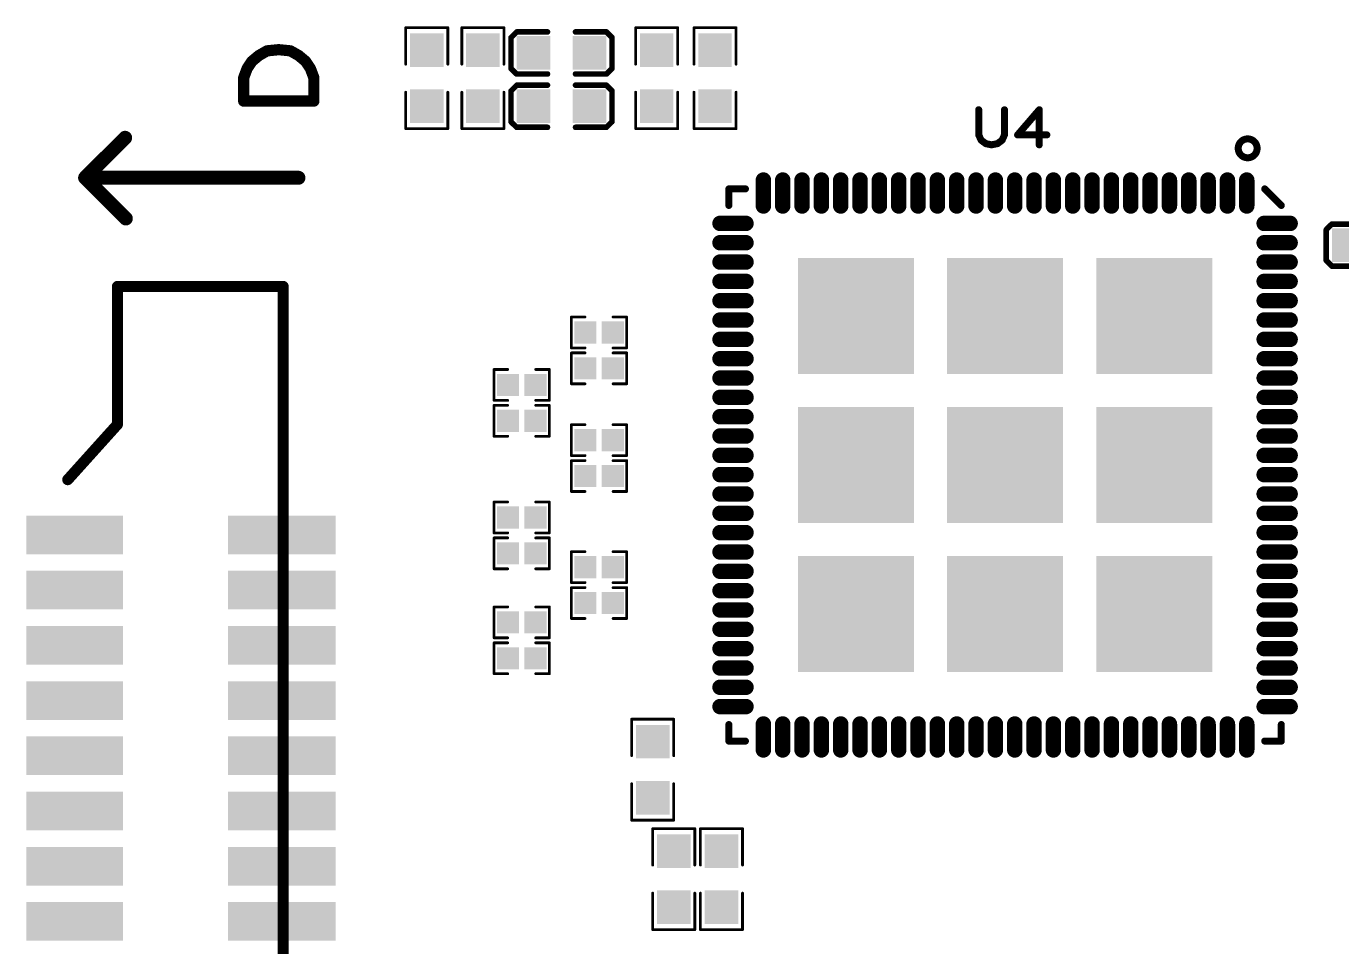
# Model space of a CAD drawing. Extents: x -12 to 107, y 8 to 106.
# Drawn here: x 7.48 to 31.29, y 43.28 to 59.94 of the extents above; entities that cross this region are included whole.
import ezdxf

# ---------------------------------------------------------------- set-up
doc = ezdxf.new("R2010")
doc.units = 0
doc.header["$MEASUREMENT"] = 0
doc.layers.get('0').update_dxf_attribs({"linetype": 'CONTINUOUS'})
doc.layers.add('SILK_TOP_ART', color=251, linetype='CONTINUOUS', true_color=0x636466)
doc.layers.add('SOLDER_TOP_ART', color=18, linetype='CONTINUOUS', true_color=0x000000)

# ---------------------------------------------------------------- blocks, each defined once
blk = doc.blocks.new('ROUND_325')
at = {"const_width": 0.1}
blk.add_lwpolyline([(-0.05, 0, 1), (0.05, 0, 1)], format="xyb", close=True, dxfattribs=at)
blk = doc.blocks.new('ROUND_311')
at = {"const_width": 0.1016}
blk.add_lwpolyline([(-0.0508, 0, 1), (0.0508, 0, 1)], format="xyb", close=True, dxfattribs=at)
blk = doc.blocks.new('ROUND_217')
at = {"const_width": 0.0508}
blk.add_lwpolyline([(-0.0254, 0, 1), (0.0254, 0, 1)], format="xyb", close=True, dxfattribs=at)
blk = doc.blocks.new('ROUND_162')
at = {"const_width": 0.0635}
blk.add_lwpolyline([(-0.03175, 0, 1), (0.03175, 0, 1)], format="xyb", close=True, dxfattribs=at)
blk = doc.blocks.new('ROUND_278')
at = {"const_width": 0.127}
blk.add_lwpolyline([(-0.0635, 0, 1), (0.0635, 0, 1)], format="xyb", close=True, dxfattribs=at)
blk = doc.blocks.new('ROUND_320')
at = {"const_width": 0.0254}
blk.add_lwpolyline([(-0.0127, 0, 1), (0.0127, 0, 1)], format="xyb", close=True, dxfattribs=at)
blk = doc.blocks.new('RECTANGLE_359')
blk.add_solid([(0.975, 0.35), (0.975, -0.35), (-0.975, 0.35), (-0.975, -0.35)])
blk = doc.blocks.new('SQUARE_360')
blk.add_solid([(0.2, 0.2), (0.2, -0.2), (-0.2, 0.2), (-0.2, -0.2)])
blk = doc.blocks.new('RECTANGLE_357')
blk.add_solid([(0.875, 0.35), (0.875, -0.35), (-0.875, 0.35), (-0.875, -0.35)])
blk = doc.blocks.new('SQUARE_332')
blk.add_solid([(0.304, 0.304), (0.304, -0.304), (-0.304, 0.304), (-0.304, -0.304)])
blk = doc.blocks.new('OBLONG_375')
at = {"const_width": 0.28}
blk.add_lwpolyline([(0.235, 0), (-0.235, 0)], dxfattribs=at)
at = {"const_width": 0.14}
for points in [[(-0.305, 0, 1), (-0.165, 0, 1)], [(0.165, 0, 1), (0.305, 0, 1)]]:
    blk.add_lwpolyline(points, format="xyb", close=True, dxfattribs=at)
blk = doc.blocks.new('OBLONG_376')
at = {"const_width": 0.28}
blk.add_lwpolyline([(0, 0.235), (0, -0.235)], dxfattribs=at)
at = {"const_width": 0.14}
for points in [[(-0.07, 0.235, 1), (0.07, 0.235, 1)], [(-0.07, -0.235, 1), (0.07, -0.235, 1)]]:
    blk.add_lwpolyline(points, format="xyb", close=True, dxfattribs=at)

msp = doc.modelspace()

# ---------------------------------------------------------------- linework, layer by layer
at = {"layer": 'SILK_TOP_ART'}
for points, const_width in [([(14.351, 59.9186), (14.351, 59.2582)], 0.0508), ([(15.113, 59.9186), (14.351, 59.9186)], 0.0508), ([(15.113, 59.2582), (15.113, 59.9186)], 0.0508), ([(15.3662, 59.9186), (15.3662, 59.2582)], 0.0508), ([(16.1282, 59.9186), (15.3662, 59.9186)], 0.0508), ([(16.1282, 59.2582), (16.1282, 59.9186)], 0.0508), ([(16.256, 59.7375), (16.3609, 59.8424)], 0.1016), ([(16.256, 59.1817), (16.256, 59.7375)], 0.1016), ([(16.3609, 59.8424), (16.9164, 59.8424)], 0.1016), ([(17.9832, 59.8424), (17.4244, 59.8424)], 0.1016), ([(18.0848, 59.7408), (17.9832, 59.8424)], 0.1016), ([(18.0848, 59.182), (18.0848, 59.7408)], 0.1016), ([(18.5126, 59.9186), (18.5126, 59.2582)], 0.0508), ([(19.2746, 59.9186), (18.5126, 59.9186)], 0.0508), ([(19.2746, 59.2582), (19.2746, 59.9186)], 0.0508), ([(19.5686, 59.9186), (19.5686, 59.2582)], 0.0508), ([(20.3306, 59.9186), (19.5686, 59.9186)], 0.0508), ([(20.3306, 59.2582), (20.3306, 59.9186)], 0.0508), ([(11.6924, 59.4149), (11.8407, 59.4995)], 0.2032), ([(11.8407, 59.4995), (12.0523, 59.5207)], 0.2032), ([(12.0523, 59.5207), (12.264, 59.4995)], 0.2032), ([(12.264, 59.4995), (12.4122, 59.4149)], 0.2032), ([(11.4808, 59.182), (11.5655, 59.309)], 0.2032), ([(11.5655, 59.309), (11.6924, 59.4149)], 0.2032), ([(12.4122, 59.4149), (12.5392, 59.309)], 0.2032), ([(12.5392, 59.309), (12.6238, 59.182)], 0.2032), ([(11.4173, 59.0127), (11.4808, 59.182)], 0.2032), ([(11.4173, 58.5893), (11.4173, 59.0127)], 0.2032), ([(12.6238, 59.182), (12.6873, 59.0127)], 0.2032), ([(12.6873, 59.0127), (12.6873, 58.5893)], 0.2032), ([(16.3576, 59.0804), (16.256, 59.1817)], 0.1016), ([(16.9164, 59.0804), (16.3576, 59.0804)], 0.1016), ([(17.4244, 59.0804), (17.9832, 59.0804)], 0.1016), ([(17.9832, 59.0804), (18.0848, 59.182)], 0.1016), ([(16.256, 58.7723), (16.3609, 58.8772)], 0.1016), ([(16.256, 58.2165), (16.256, 58.7723)], 0.1016), ([(16.3609, 58.8772), (16.9164, 58.8772)], 0.1016), ([(17.9832, 58.8772), (17.4244, 58.8772)], 0.1016), ([(18.0848, 58.7756), (17.9832, 58.8772)], 0.1016), ([(18.0848, 58.2168), (18.0848, 58.7756)], 0.1016), ([(12.6873, 58.5893), (11.4173, 58.5893)], 0.2032), ([(14.351, 58.0898), (14.351, 58.7502)], 0.0508), ([(15.113, 58.7502), (15.113, 58.0898)], 0.0508), ([(15.3662, 58.0898), (15.3662, 58.7502)], 0.0508), ([(16.1282, 58.7502), (16.1282, 58.0898)], 0.0508), ([(18.5126, 58.0898), (18.5126, 58.7502)], 0.0508), ([(19.2746, 58.7502), (19.2746, 58.0898)], 0.0508), ([(19.5686, 58.0898), (19.5686, 58.7502)], 0.0508), ([(20.3306, 58.7502), (20.3306, 58.0898)], 0.0508), ([(24.7235, 58.4327), (24.7235, 57.9776)], 0.127), ([(25.1891, 57.9776), (25.1891, 58.4327)], 0.127), ([(25.8183, 58.4327), (25.4267, 57.9776)], 0.127), ([(25.8183, 57.7977), (25.8183, 58.4327)], 0.127), ([(15.113, 58.0898), (14.351, 58.0898)], 0.0508), ([(16.1282, 58.0898), (15.3662, 58.0898)], 0.0508), ([(16.3576, 58.1152), (16.256, 58.2165)], 0.1016), ([(16.9164, 58.1152), (16.3576, 58.1152)], 0.1016), ([(17.4244, 58.1152), (17.9832, 58.1152)], 0.1016), ([(17.9832, 58.1152), (18.0848, 58.2168)], 0.1016), ([(19.2746, 58.0898), (18.5126, 58.0898)], 0.0508), ([(20.3306, 58.0898), (19.5686, 58.0898)], 0.0508), ([(8.5471, 57.2008), (9.271, 57.9247)], 0.254), ([(24.7235, 57.9776), (24.7658, 57.8823)], 0.127), ([(24.7658, 57.8823), (24.8505, 57.8189)], 0.127), ([(24.8505, 57.8189), (24.9563, 57.7977)], 0.127), ([(24.9563, 57.7977), (25.0621, 57.8189)], 0.127), ([(25.0621, 57.8189), (25.1468, 57.8823)], 0.127), ([(25.1468, 57.8823), (25.1891, 57.9776)], 0.127), ([(25.4267, 57.9776), (25.9559, 57.9776)], 0.127), ([(12.4079, 57.2008), (8.5471, 57.2008)], 0.254), ([(8.5471, 57.2008), (9.2837, 56.4642)], 0.254), ([(20.5, 57), (20.2, 57)], 0.127), ([(20.2, 57), (20.2, 56.7)], 0.127), ([(29.9, 57), (30.2, 56.7)], 0.127), ([(31.1158, 56.3626), (31.0142, 56.261)], 0.1016), ([(31.0142, 56.261), (31.0142, 55.7022)], 0.1016), ([(31.6746, 56.3626), (31.1158, 56.3626)], 0.1016), ([(31.0142, 55.7022), (31.1158, 55.6006)], 0.1016), ([(31.1158, 55.6006), (31.6746, 55.6006)], 0.1016), ([(9.1324, 52.7338), (9.1324, 55.2338)], 0.2), ([(9.1324, 55.2338), (12.1324, 55.2338)], 0.2), ([(12.1324, 55.2338), (12.1324, 32.2338)], 0.2), ([(17.35, 54.68), (17.35, 54.12)], 0.0508), ([(17.596, 54.68), (17.35, 54.68)], 0.0508), ([(18.104, 54.68), (18.35, 54.68)], 0.0508), ([(18.35, 54.68), (18.35, 54.12)], 0.0508), ([(17.35, 54.12), (17.596, 54.12)], 0.0508), ([(17.35, 54.03), (17.35, 53.47)], 0.0508), ([(17.596, 54.03), (17.35, 54.03)], 0.0508), ([(18.35, 54.12), (18.104, 54.12)], 0.0508), ([(18.104, 54.03), (18.35, 54.03)], 0.0508), ([(18.35, 54.03), (18.35, 53.47)], 0.0508), ([(15.95, 53.73), (15.95, 53.17)], 0.0508), ([(16.196, 53.73), (15.95, 53.73)], 0.0508), ([(16.704, 53.73), (16.95, 53.73)], 0.0508), ([(16.95, 53.73), (16.95, 53.17)], 0.0508), ([(17.35, 53.47), (17.596, 53.47)], 0.0508), ([(18.35, 53.47), (18.104, 53.47)], 0.0508), ([(15.95, 53.17), (16.196, 53.17)], 0.0508), ([(15.95, 53.08), (15.95, 52.52)], 0.0508), ([(16.196, 53.08), (15.95, 53.08)], 0.0508), ([(16.95, 53.17), (16.704, 53.17)], 0.0508), ([(16.704, 53.08), (16.95, 53.08)], 0.0508), ([(16.95, 53.08), (16.95, 52.52)], 0.0508), ([(9.1324, 52.7338), (8.2324, 51.7338)], 0.2), ([(17.35, 52.73), (17.35, 52.17)], 0.0508), ([(17.596, 52.73), (17.35, 52.73)], 0.0508), ([(18.104, 52.73), (18.35, 52.73)], 0.0508), ([(18.35, 52.73), (18.35, 52.17)], 0.0508), ([(15.95, 52.52), (16.196, 52.52)], 0.0508), ([(16.95, 52.52), (16.704, 52.52)], 0.0508), ([(17.35, 52.17), (17.596, 52.17)], 0.0508), ([(18.35, 52.17), (18.104, 52.17)], 0.0508), ([(17.35, 52.08), (17.35, 51.52)], 0.0508), ([(17.596, 52.08), (17.35, 52.08)], 0.0508), ([(18.104, 52.08), (18.35, 52.08)], 0.0508), ([(18.35, 52.08), (18.35, 51.52)], 0.0508), ([(17.35, 51.52), (17.596, 51.52)], 0.0508), ([(18.35, 51.52), (18.104, 51.52)], 0.0508), ([(15.95, 51.33), (16.196, 51.33)], 0.0508), ([(15.95, 50.77), (15.95, 51.33)], 0.0508), ([(16.95, 51.33), (16.704, 51.33)], 0.0508), ([(16.95, 50.77), (16.95, 51.33)], 0.0508), ([(16.196, 50.77), (15.95, 50.77)], 0.0508), ([(16.704, 50.77), (16.95, 50.77)], 0.0508), ([(15.95, 50.68), (16.196, 50.68)], 0.0508), ([(15.95, 50.12), (15.95, 50.68)], 0.0508), ([(16.95, 50.68), (16.704, 50.68)], 0.0508), ([(16.95, 50.12), (16.95, 50.68)], 0.0508), ([(17.35, 50.43), (17.596, 50.43)], 0.0508), ([(17.35, 49.87), (17.35, 50.43)], 0.0508), ([(18.35, 50.43), (18.104, 50.43)], 0.0508), ([(18.35, 49.87), (18.35, 50.43)], 0.0508), ([(16.196, 50.12), (15.95, 50.12)], 0.0508), ([(16.704, 50.12), (16.95, 50.12)], 0.0508), ([(17.596, 49.87), (17.35, 49.87)], 0.0508), ([(17.35, 49.78), (17.596, 49.78)], 0.0508), ([(17.35, 49.22), (17.35, 49.78)], 0.0508), ([(18.104, 49.87), (18.35, 49.87)], 0.0508), ([(18.35, 49.78), (18.104, 49.78)], 0.0508), ([(18.35, 49.22), (18.35, 49.78)], 0.0508), ([(15.95, 49.43), (16.196, 49.43)], 0.0508), ([(15.95, 48.87), (15.95, 49.43)], 0.0508), ([(16.95, 49.43), (16.704, 49.43)], 0.0508), ([(16.95, 48.87), (16.95, 49.43)], 0.0508), ([(17.596, 49.22), (17.35, 49.22)], 0.0508), ([(18.104, 49.22), (18.35, 49.22)], 0.0508), ([(16.196, 48.87), (15.95, 48.87)], 0.0508), ([(16.704, 48.87), (16.95, 48.87)], 0.0508), ([(15.95, 48.78), (16.196, 48.78)], 0.0508), ([(15.95, 48.22), (15.95, 48.78)], 0.0508), ([(16.95, 48.78), (16.704, 48.78)], 0.0508), ([(16.95, 48.22), (16.95, 48.78)], 0.0508), ([(16.196, 48.22), (15.95, 48.22)], 0.0508), ([(16.704, 48.22), (16.95, 48.22)], 0.0508), ([(18.4404, 47.3964), (18.4404, 46.736)], 0.0508), ([(19.2024, 47.3964), (18.4404, 47.3964)], 0.0508), ([(19.2024, 46.736), (19.2024, 47.3964)], 0.0508), ([(20.2, 47.3), (20.2, 47)], 0.127), ([(30.2, 47.3), (30.2, 47)], 0.127), ([(20.5, 47), (20.2, 47)], 0.127), ([(30.2, 47), (29.9, 47)], 0.127), ([(18.4404, 45.5676), (18.4404, 46.228)], 0.0508), ([(19.2024, 46.228), (19.2024, 45.5676)], 0.0508), ([(19.2024, 45.5676), (18.4404, 45.5676)], 0.0508), ([(18.8214, 45.4152), (18.8214, 44.7548)], 0.0508), ([(19.5834, 45.4152), (18.8214, 45.4152)], 0.0508), ([(19.5834, 44.7548), (19.5834, 45.4152)], 0.0508), ([(19.685, 45.4152), (19.685, 44.7548)], 0.0508), ([(20.447, 45.4152), (19.685, 45.4152)], 0.0508), ([(20.447, 44.7548), (20.447, 45.4152)], 0.0508), ([(18.8214, 43.5864), (18.8214, 44.2468)], 0.0508), ([(19.5834, 44.2468), (19.5834, 43.5864)], 0.0508), ([(19.685, 43.5864), (19.685, 44.2468)], 0.0508), ([(20.447, 44.2468), (20.447, 43.5864)], 0.0508), ([(19.5834, 43.5864), (18.8214, 43.5864)], 0.0508), ([(20.447, 43.5864), (19.685, 43.5864)], 0.0508)]:
    msp.add_lwpolyline(points, dxfattribs=dict(at, const_width=const_width))
at = {"layer": 'SILK_TOP_ART', "const_width": 0.127}
msp.add_lwpolyline([(29.42008, 57.73419, 1), (29.7619, 57.73419, 1)], format="xyb", close=True, dxfattribs=at)
at = {"layer": 'SOLDER_TOP_ART'}
for points in [[(21.45, 53.65), (21.45, 55.75), (23.55, 53.65), (23.55, 55.75)], [(24.15, 53.65), (24.15, 55.75), (26.25, 53.65), (26.25, 55.75)], [(26.85, 53.65), (26.85, 55.75), (28.95, 53.65), (28.95, 55.75)], [(21.45, 50.95), (21.45, 53.05), (23.55, 50.95), (23.55, 53.05)], [(24.15, 50.95), (24.15, 53.05), (26.25, 50.95), (26.25, 53.05)], [(26.85, 50.95), (26.85, 53.05), (28.95, 50.95), (28.95, 53.05)], [(21.45, 48.25), (21.45, 50.35), (23.55, 48.25), (23.55, 50.35)], [(24.15, 48.25), (24.15, 50.35), (26.25, 48.25), (26.25, 50.35)], [(26.85, 48.25), (26.85, 50.35), (28.95, 48.25), (28.95, 50.35)]]:
    msp.add_solid(points, dxfattribs=at)

# ---------------------------------------------------------------- block references
at = {"layer": 'SILK_TOP_ART'}
for name, p in [('ROUND_320', (14.351, 59.9186)), ('ROUND_320', (14.351, 59.9186)), ('ROUND_320', (15.113, 59.9186)), ('ROUND_320', (15.113, 59.9186)), ('ROUND_320', (15.3662, 59.9186)), ('ROUND_320', (15.3662, 59.9186)), ('ROUND_320', (16.1282, 59.9186)), ('ROUND_320', (16.1282, 59.9186)), ('ROUND_217', (16.256, 59.7375)), ('ROUND_217', (16.256, 59.7375)), ('ROUND_217', (16.3609, 59.8424)), ('ROUND_217', (16.3609, 59.8424)), ('ROUND_217', (16.9164, 59.8424)), ('ROUND_217', (17.4244, 59.8424)), ('ROUND_217', (17.9832, 59.8424)), ('ROUND_217', (17.9832, 59.8424)), ('ROUND_217', (18.0848, 59.7408)), ('ROUND_217', (18.0848, 59.7408)), ('ROUND_320', (18.5126, 59.9186)), ('ROUND_320', (18.5126, 59.9186)), ('ROUND_320', (19.2746, 59.9186)), ('ROUND_320', (19.2746, 59.9186)), ('ROUND_320', (19.5686, 59.9186)), ('ROUND_320', (19.5686, 59.9186)), ('ROUND_320', (20.3306, 59.9186)), ('ROUND_320', (20.3306, 59.9186)), ('ROUND_311', (11.8407, 59.4995)), ('ROUND_311', (12.0523, 59.5207)), ('ROUND_311', (12.264, 59.4995)), ('ROUND_311', (11.5655, 59.309)), ('ROUND_311', (11.6924, 59.4149)), ('ROUND_311', (12.4122, 59.4149)), ('ROUND_311', (12.5392, 59.309)), ('ROUND_311', (11.4173, 59.0127)), ('ROUND_311', (11.4808, 59.182)), ('ROUND_311', (12.6238, 59.182)), ('ROUND_311', (12.6873, 59.0127)), ('ROUND_320', (14.351, 59.2582)), ('ROUND_320', (15.113, 59.2582)), ('ROUND_320', (15.3662, 59.2582)), ('ROUND_320', (16.1282, 59.2582)), ('ROUND_217', (16.256, 59.1817)), ('ROUND_217', (16.256, 59.1817)), ('ROUND_217', (16.3576, 59.0804)), ('ROUND_217', (16.3576, 59.0804)), ('ROUND_217', (16.9164, 59.0804)), ('ROUND_217', (17.4244, 59.0804)), ('ROUND_217', (17.9832, 59.0804)), ('ROUND_217', (17.9832, 59.0804)), ('ROUND_217', (18.0848, 59.182)), ('ROUND_217', (18.0848, 59.182)), ('ROUND_320', (18.5126, 59.2582)), ('ROUND_320', (19.2746, 59.2582)), ('ROUND_320', (19.5686, 59.2582)), ('ROUND_320', (20.3306, 59.2582)), ('ROUND_217', (16.256, 58.7723)), ('ROUND_217', (16.256, 58.7723)), ('ROUND_217', (16.3609, 58.8772)), ('ROUND_217', (16.3609, 58.8772)), ('ROUND_217', (16.9164, 58.8772)), ('ROUND_217', (17.4244, 58.8772)), ('ROUND_217', (17.9832, 58.8772)), ('ROUND_217', (17.9832, 58.8772)), ('ROUND_217', (18.0848, 58.7756)), ('ROUND_217', (18.0848, 58.7756)), ('ROUND_311', (11.4173, 58.5893)), ('ROUND_311', (12.6873, 58.5893)), ('ROUND_311', (12.6873, 58.5893)), ('ROUND_320', (14.351, 58.7502)), ('ROUND_320', (15.113, 58.7502)), ('ROUND_320', (15.3662, 58.7502)), ('ROUND_320', (16.1282, 58.7502)), ('ROUND_320', (18.5126, 58.7502)), ('ROUND_320', (19.2746, 58.7502)), ('ROUND_320', (19.5686, 58.7502)), ('ROUND_320', (20.3306, 58.7502)), ('ROUND_162', (24.7235, 58.4327)), ('ROUND_162', (25.1891, 58.4327)), ('ROUND_162', (25.8183, 58.4327)), ('ROUND_320', (14.351, 58.0898)), ('ROUND_320', (14.351, 58.0898)), ('ROUND_320', (15.113, 58.0898)), ('ROUND_320', (15.113, 58.0898)), ('ROUND_320', (15.3662, 58.0898)), ('ROUND_320', (15.3662, 58.0898)), ('ROUND_320', (16.1282, 58.0898)), ('ROUND_320', (16.1282, 58.0898)), ('ROUND_217', (16.256, 58.2165)), ('ROUND_217', (16.256, 58.2165)), ('ROUND_217', (16.3576, 58.1152)), ('ROUND_217', (16.3576, 58.1152)), ('ROUND_217', (16.9164, 58.1152)), ('ROUND_217', (17.4244, 58.1152)), ('ROUND_217', (17.9832, 58.1152)), ('ROUND_217', (17.9832, 58.1152)), ('ROUND_217', (18.0848, 58.2168)), ('ROUND_217', (18.0848, 58.2168)), ('ROUND_320', (18.5126, 58.0898)), ('ROUND_320', (18.5126, 58.0898)), ('ROUND_320', (19.2746, 58.0898)), ('ROUND_320', (19.2746, 58.0898)), ('ROUND_320', (19.5686, 58.0898)), ('ROUND_320', (19.5686, 58.0898)), ('ROUND_320', (20.3306, 58.0898)), ('ROUND_320', (20.3306, 58.0898)), ('ROUND_278', (9.271, 57.9247)), ('ROUND_162', (24.7235, 57.9776)), ('ROUND_162', (24.7658, 57.8823)), ('ROUND_162', (24.8505, 57.8189)), ('ROUND_162', (24.9563, 57.7977)), ('ROUND_162', (25.0621, 57.8189)), ('ROUND_162', (25.1468, 57.8823)), ('ROUND_162', (25.1891, 57.9776)), ('ROUND_162', (25.4267, 57.9776)), ('ROUND_162', (25.8183, 57.7977)), ('ROUND_162', (25.9559, 57.9776)), ('ROUND_278', (8.5471, 57.2008)), ('ROUND_278', (8.5471, 57.2008)), ('ROUND_278', (12.4079, 57.2008)), ('ROUND_162', (20.2, 57)), ('ROUND_162', (20.2, 57)), ('ROUND_162', (20.5, 57)), ('ROUND_162', (29.9, 57)), ('ROUND_162', (20.2, 56.7)), ('ROUND_162', (30.2, 56.7)), ('ROUND_278', (9.2837, 56.4642)), ('ROUND_217', (31.0142, 56.261)), ('ROUND_217', (31.0142, 56.261)), ('ROUND_217', (31.1158, 56.3626)), ('ROUND_217', (31.1158, 56.3626)), ('ROUND_217', (31.0142, 55.7022)), ('ROUND_217', (31.0142, 55.7022)), ('ROUND_217', (31.1158, 55.6006)), ('ROUND_217', (31.1158, 55.6006)), ('ROUND_325', (9.1324, 55.2338)), ('ROUND_325', (12.1324, 55.2338)), ('ROUND_320', (17.35, 54.68)), ('ROUND_320', (17.35, 54.68)), ('ROUND_320', (17.596, 54.68)), ('ROUND_320', (18.104, 54.68)), ('ROUND_320', (18.35, 54.68)), ('ROUND_320', (18.35, 54.68)), ('ROUND_320', (17.35, 54.12)), ('ROUND_320', (17.35, 54.12)), ('ROUND_320', (17.35, 54.03)), ('ROUND_320', (17.35, 54.03)), ('ROUND_320', (17.596, 54.12)), ('ROUND_320', (17.596, 54.03)), ('ROUND_320', (18.104, 54.12)), ('ROUND_320', (18.104, 54.03)), ('ROUND_320', (18.35, 54.12)), ('ROUND_320', (18.35, 54.12)), ('ROUND_320', (18.35, 54.03)), ('ROUND_320', (18.35, 54.03)), ('ROUND_320', (15.95, 53.73)), ('ROUND_320', (15.95, 53.73)), ('ROUND_320', (16.196, 53.73)), ('ROUND_320', (16.704, 53.73)), ('ROUND_320', (16.95, 53.73)), ('ROUND_320', (16.95, 53.73)), ('ROUND_320', (17.35, 53.47)), ('ROUND_320', (17.35, 53.47)), ('ROUND_320', (17.596, 53.47)), ('ROUND_320', (18.104, 53.47)), ('ROUND_320', (18.35, 53.47)), ('ROUND_320', (18.35, 53.47)), ('ROUND_320', (15.95, 53.17)), ('ROUND_320', (15.95, 53.17)), ('ROUND_320', (15.95, 53.08)), ('ROUND_320', (15.95, 53.08)), ('ROUND_320', (16.196, 53.17)), ('ROUND_320', (16.196, 53.08)), ('ROUND_320', (16.704, 53.17)), ('ROUND_320', (16.704, 53.08)), ('ROUND_320', (16.95, 53.17)), ('ROUND_320', (16.95, 53.17)), ('ROUND_320', (16.95, 53.08)), ('ROUND_320', (16.95, 53.08)), ('ROUND_325', (9.1324, 52.7338)), ('ROUND_325', (9.1324, 52.7338)), ('ROUND_320', (17.35, 52.73)), ('ROUND_320', (17.35, 52.73)), ('ROUND_320', (17.596, 52.73)), ('ROUND_320', (18.104, 52.73)), ('ROUND_320', (18.35, 52.73)), ('ROUND_320', (18.35, 52.73)), ('ROUND_320', (15.95, 52.52)), ('ROUND_320', (15.95, 52.52)), ('ROUND_320', (16.196, 52.52)), ('ROUND_320', (16.704, 52.52)), ('ROUND_320', (16.95, 52.52)), ('ROUND_320', (16.95, 52.52)), ('ROUND_320', (17.35, 52.17)), ('ROUND_320', (17.35, 52.17)), ('ROUND_320', (17.596, 52.17)), ('ROUND_320', (18.104, 52.17)), ('ROUND_320', (18.35, 52.17)), ('ROUND_320', (18.35, 52.17)), ('ROUND_320', (17.35, 52.08)), ('ROUND_320', (17.35, 52.08)), ('ROUND_320', (17.596, 52.08)), ('ROUND_320', (18.104, 52.08)), ('ROUND_320', (18.35, 52.08)), ('ROUND_320', (18.35, 52.08)), ('ROUND_325', (8.2324, 51.7338)), ('ROUND_320', (17.35, 51.52)), ('ROUND_320', (17.35, 51.52)), ('ROUND_320', (17.596, 51.52)), ('ROUND_320', (18.104, 51.52)), ('ROUND_320', (18.35, 51.52)), ('ROUND_320', (18.35, 51.52)), ('ROUND_320', (15.95, 51.33)), ('ROUND_320', (15.95, 51.33)), ('ROUND_320', (16.196, 51.33)), ('ROUND_320', (16.704, 51.33)), ('ROUND_320', (16.95, 51.33)), ('ROUND_320', (16.95, 51.33)), ('ROUND_320', (15.95, 50.77)), ('ROUND_320', (15.95, 50.77)), ('ROUND_320', (16.196, 50.77)), ('ROUND_320', (16.704, 50.77)), ('ROUND_320', (16.95, 50.77)), ('ROUND_320', (16.95, 50.77)), ('ROUND_320', (15.95, 50.68)), ('ROUND_320', (15.95, 50.68)), ('ROUND_320', (16.196, 50.68)), ('ROUND_320', (16.704, 50.68)), ('ROUND_320', (16.95, 50.68)), ('ROUND_320', (16.95, 50.68)), ('ROUND_320', (17.35, 50.43)), ('ROUND_320', (17.35, 50.43)), ('ROUND_320', (17.596, 50.43)), ('ROUND_320', (18.104, 50.43)), ('ROUND_320', (18.35, 50.43)), ('ROUND_320', (18.35, 50.43)), ('ROUND_320', (15.95, 50.12)), ('ROUND_320', (15.95, 50.12)), ('ROUND_320', (16.196, 50.12)), ('ROUND_320', (16.704, 50.12)), ('ROUND_320', (16.95, 50.12)), ('ROUND_320', (16.95, 50.12)), ('ROUND_320', (17.35, 49.87)), ('ROUND_320', (17.35, 49.87)), ('ROUND_320', (17.35, 49.78)), ('ROUND_320', (17.35, 49.78)), ('ROUND_320', (17.596, 49.87)), ('ROUND_320', (17.596, 49.78)), ('ROUND_320', (18.104, 49.87)), ('ROUND_320', (18.104, 49.78)), ('ROUND_320', (18.35, 49.87)), ('ROUND_320', (18.35, 49.87)), ('ROUND_320', (18.35, 49.78)), ('ROUND_320', (18.35, 49.78)), ('ROUND_320', (15.95, 49.43)), ('ROUND_320', (15.95, 49.43)), ('ROUND_320', (16.196, 49.43)), ('ROUND_320', (16.704, 49.43)), ('ROUND_320', (16.95, 49.43)), ('ROUND_320', (16.95, 49.43)), ('ROUND_320', (17.35, 49.22)), ('ROUND_320', (17.35, 49.22)), ('ROUND_320', (17.596, 49.22)), ('ROUND_320', (18.104, 49.22)), ('ROUND_320', (18.35, 49.22)), ('ROUND_320', (18.35, 49.22)), ('ROUND_320', (15.95, 48.87)), ('ROUND_320', (15.95, 48.87)), ('ROUND_320', (16.196, 48.87)), ('ROUND_320', (16.704, 48.87)), ('ROUND_320', (16.95, 48.87)), ('ROUND_320', (16.95, 48.87)), ('ROUND_320', (15.95, 48.78)), ('ROUND_320', (15.95, 48.78)), ('ROUND_320', (16.196, 48.78)), ('ROUND_320', (16.704, 48.78)), ('ROUND_320', (16.95, 48.78)), ('ROUND_320', (16.95, 48.78)), ('ROUND_320', (15.95, 48.22)), ('ROUND_320', (15.95, 48.22)), ('ROUND_320', (16.196, 48.22)), ('ROUND_320', (16.704, 48.22)), ('ROUND_320', (16.95, 48.22)), ('ROUND_320', (16.95, 48.22)), ('ROUND_320', (18.4404, 47.3964)), ('ROUND_320', (18.4404, 47.3964)), ('ROUND_320', (19.2024, 47.3964)), ('ROUND_320', (19.2024, 47.3964)), ('ROUND_162', (20.2, 47.3)), ('ROUND_162', (30.2, 47.3)), ('ROUND_162', (20.2, 47)), ('ROUND_162', (20.2, 47)), ('ROUND_162', (20.5, 47)), ('ROUND_162', (29.9, 47)), ('ROUND_162', (30.2, 47)), ('ROUND_162', (30.2, 47)), ('ROUND_320', (18.4404, 46.736)), ('ROUND_320', (19.2024, 46.736)), ('ROUND_320', (18.4404, 46.228)), ('ROUND_320', (19.2024, 46.228)), ('ROUND_320', (18.4404, 45.5676)), ('ROUND_320', (18.4404, 45.5676)), ('ROUND_320', (19.2024, 45.5676)), ('ROUND_320', (19.2024, 45.5676)), ('ROUND_320', (18.8214, 45.4152)), ('ROUND_320', (18.8214, 45.4152)), ('ROUND_320', (19.5834, 45.4152)), ('ROUND_320', (19.5834, 45.4152)), ('ROUND_320', (19.685, 45.4152)), ('ROUND_320', (19.685, 45.4152)), ('ROUND_320', (20.447, 45.4152)), ('ROUND_320', (20.447, 45.4152)), ('ROUND_320', (18.8214, 44.7548)), ('ROUND_320', (19.5834, 44.7548)), ('ROUND_320', (19.685, 44.7548)), ('ROUND_320', (20.447, 44.7548)), ('ROUND_320', (18.8214, 44.2468)), ('ROUND_320', (19.5834, 44.2468)), ('ROUND_320', (19.685, 44.2468)), ('ROUND_320', (20.447, 44.2468)), ('ROUND_320', (18.8214, 43.5864)), ('ROUND_320', (18.8214, 43.5864)), ('ROUND_320', (19.5834, 43.5864)), ('ROUND_320', (19.5834, 43.5864)), ('ROUND_320', (19.685, 43.5864)), ('ROUND_320', (19.685, 43.5864)), ('ROUND_320', (20.447, 43.5864)), ('ROUND_320', (20.447, 43.5864))]:
    msp.add_blockref(name, p, dxfattribs=at)
at = {"layer": 'SOLDER_TOP_ART'}
for name, p in [('SQUARE_332', (14.732, 59.5122)), ('SQUARE_332', (15.7472, 59.5122)), ('SQUARE_332', (16.6624, 59.4614)), ('SQUARE_332', (17.6784, 59.4614)), ('SQUARE_332', (18.8936, 59.5122)), ('SQUARE_332', (19.9496, 59.5122)), ('SQUARE_332', (14.732, 58.4962)), ('SQUARE_332', (15.7472, 58.4962)), ('SQUARE_332', (16.6624, 58.4962)), ('SQUARE_332', (17.6784, 58.4962)), ('SQUARE_332', (18.8936, 58.4962)), ('SQUARE_332', (19.9496, 58.4962)), ('OBLONG_376', (20.825, 56.925)), ('OBLONG_376', (21.175, 56.925)), ('OBLONG_376', (21.525, 56.925)), ('OBLONG_376', (21.875, 56.925)), ('OBLONG_376', (22.225, 56.925)), ('OBLONG_376', (22.575, 56.925)), ('OBLONG_376', (22.925, 56.925)), ('OBLONG_376', (23.275, 56.925)), ('OBLONG_376', (23.625, 56.925)), ('OBLONG_376', (23.975, 56.925)), ('OBLONG_376', (24.325, 56.925)), ('OBLONG_376', (24.675, 56.925)), ('OBLONG_376', (25.025, 56.925)), ('OBLONG_376', (25.375, 56.925)), ('OBLONG_376', (25.725, 56.925)), ('OBLONG_376', (26.075, 56.925)), ('OBLONG_376', (26.425, 56.925)), ('OBLONG_376', (26.775, 56.925)), ('OBLONG_376', (27.125, 56.925)), ('OBLONG_376', (27.475, 56.925)), ('OBLONG_376', (27.825, 56.925)), ('OBLONG_376', (28.175, 56.925)), ('OBLONG_376', (28.525, 56.925)), ('OBLONG_376', (28.875, 56.925)), ('OBLONG_376', (29.225, 56.925)), ('OBLONG_376', (29.575, 56.925)), ('OBLONG_375', (20.275, 56.375)), ('OBLONG_375', (30.125, 56.375)), ('SQUARE_332', (31.4206, 55.9816)), ('OBLONG_375', (20.275, 56.025)), ('OBLONG_375', (30.125, 56.025)), ('OBLONG_375', (20.275, 55.675)), ('OBLONG_375', (30.125, 55.675)), ('OBLONG_375', (20.275, 55.325)), ('OBLONG_375', (30.125, 55.325)), ('OBLONG_375', (20.275, 54.975)), ('OBLONG_375', (30.125, 54.975)), ('OBLONG_375', (20.275, 54.625)), ('OBLONG_375', (30.125, 54.625)), ('SQUARE_360', (17.6, 54.4)), ('SQUARE_360', (18.1, 54.4)), ('OBLONG_375', (20.275, 54.275)), ('OBLONG_375', (30.125, 54.275)), ('OBLONG_375', (20.275, 53.925)), ('OBLONG_375', (30.125, 53.925)), ('SQUARE_360', (17.6, 53.75)), ('SQUARE_360', (18.1, 53.75)), ('SQUARE_360', (16.2, 53.45)), ('SQUARE_360', (16.7, 53.45)), ('OBLONG_375', (20.275, 53.575)), ('OBLONG_375', (30.125, 53.575)), ('OBLONG_375', (20.275, 53.225)), ('OBLONG_375', (30.125, 53.225)), ('SQUARE_360', (16.2, 52.8)), ('SQUARE_360', (16.7, 52.8)), ('OBLONG_375', (20.275, 52.875)), ('OBLONG_375', (30.125, 52.875)), ('SQUARE_360', (17.6, 52.45)), ('SQUARE_360', (18.1, 52.45)), ('OBLONG_375', (20.275, 52.525)), ('OBLONG_375', (30.125, 52.525)), ('OBLONG_375', (20.275, 52.175)), ('OBLONG_375', (30.125, 52.175)), ('SQUARE_360', (17.6, 51.8)), ('SQUARE_360', (18.1, 51.8)), ('OBLONG_375', (20.275, 51.825)), ('OBLONG_375', (30.125, 51.825)), ('OBLONG_375', (20.275, 51.475)), ('OBLONG_375', (30.125, 51.475)), ('SQUARE_360', (16.2, 51.05)), ('SQUARE_360', (16.7, 51.05)), ('OBLONG_375', (20.275, 51.125)), ('OBLONG_375', (30.125, 51.125)), ('RECTANGLE_357', (8.3574, 50.7338)), ('RECTANGLE_359', (12.1074, 50.7338)), ('OBLONG_375', (20.275, 50.775)), ('OBLONG_375', (30.125, 50.775)), ('SQUARE_360', (16.2, 50.4)), ('SQUARE_360', (16.7, 50.4)), ('OBLONG_375', (20.275, 50.425)), ('OBLONG_375', (30.125, 50.425)), ('SQUARE_360', (17.6, 50.15)), ('SQUARE_360', (18.1, 50.15)), ('RECTANGLE_357', (8.3574, 49.7338)), ('RECTANGLE_359', (12.1074, 49.7338)), ('OBLONG_375', (20.275, 50.075)), ('OBLONG_375', (30.125, 50.075)), ('OBLONG_375', (20.275, 49.725)), ('OBLONG_375', (30.125, 49.725)), ('SQUARE_360', (17.6, 49.5)), ('SQUARE_360', (18.1, 49.5)), ('SQUARE_360', (16.2, 49.15)), ('SQUARE_360', (16.7, 49.15)), ('OBLONG_375', (20.275, 49.375)), ('OBLONG_375', (30.125, 49.375)), ('RECTANGLE_357', (8.3574, 48.7338)), ('RECTANGLE_359', (12.1074, 48.7338)), ('OBLONG_375', (20.275, 49.025)), ('OBLONG_375', (30.125, 49.025)), ('OBLONG_375', (20.275, 48.675)), ('OBLONG_375', (30.125, 48.675)), ('SQUARE_360', (16.2, 48.5)), ('SQUARE_360', (16.7, 48.5)), ('OBLONG_375', (20.275, 48.325)), ('OBLONG_375', (30.125, 48.325)), ('OBLONG_375', (20.275, 47.975)), ('OBLONG_375', (30.125, 47.975)), ('RECTANGLE_357', (8.3574, 47.7338)), ('RECTANGLE_359', (12.1074, 47.7338)), ('OBLONG_375', (20.275, 47.625)), ('OBLONG_375', (30.125, 47.625)), ('OBLONG_376', (20.825, 47.075)), ('OBLONG_376', (21.175, 47.075)), ('OBLONG_376', (21.525, 47.075)), ('OBLONG_376', (21.875, 47.075)), ('OBLONG_376', (22.225, 47.075)), ('OBLONG_376', (22.575, 47.075)), ('OBLONG_376', (22.925, 47.075)), ('OBLONG_376', (23.275, 47.075)), ('OBLONG_376', (23.625, 47.075)), ('OBLONG_376', (23.975, 47.075)), ('OBLONG_376', (24.325, 47.075)), ('OBLONG_376', (24.675, 47.075)), ('OBLONG_376', (25.025, 47.075)), ('OBLONG_376', (25.375, 47.075)), ('OBLONG_376', (25.725, 47.075)), ('OBLONG_376', (26.075, 47.075)), ('OBLONG_376', (26.425, 47.075)), ('OBLONG_376', (26.775, 47.075)), ('OBLONG_376', (27.125, 47.075)), ('OBLONG_376', (27.475, 47.075)), ('OBLONG_376', (27.825, 47.075)), ('OBLONG_376', (28.175, 47.075)), ('OBLONG_376', (28.525, 47.075)), ('OBLONG_376', (28.875, 47.075)), ('OBLONG_376', (29.225, 47.075)), ('OBLONG_376', (29.575, 47.075)), ('SQUARE_332', (18.8214, 46.99)), ('RECTANGLE_357', (8.3574, 46.7338)), ('RECTANGLE_359', (12.1074, 46.7338)), ('SQUARE_332', (18.8214, 45.974)), ('RECTANGLE_357', (8.3574, 45.7338)), ('RECTANGLE_359', (12.1074, 45.7338)), ('SQUARE_332', (19.2024, 45.0088)), ('SQUARE_332', (20.066, 45.0088)), ('RECTANGLE_357', (8.3574, 44.7338)), ('RECTANGLE_359', (12.1074, 44.7338)), ('SQUARE_332', (19.2024, 43.9928)), ('SQUARE_332', (20.066, 43.9928)), ('RECTANGLE_357', (8.3574, 43.7338)), ('RECTANGLE_359', (12.1074, 43.7338))]:
    msp.add_blockref(name, p, dxfattribs=at)

doc.saveas('drawing.dxf')
